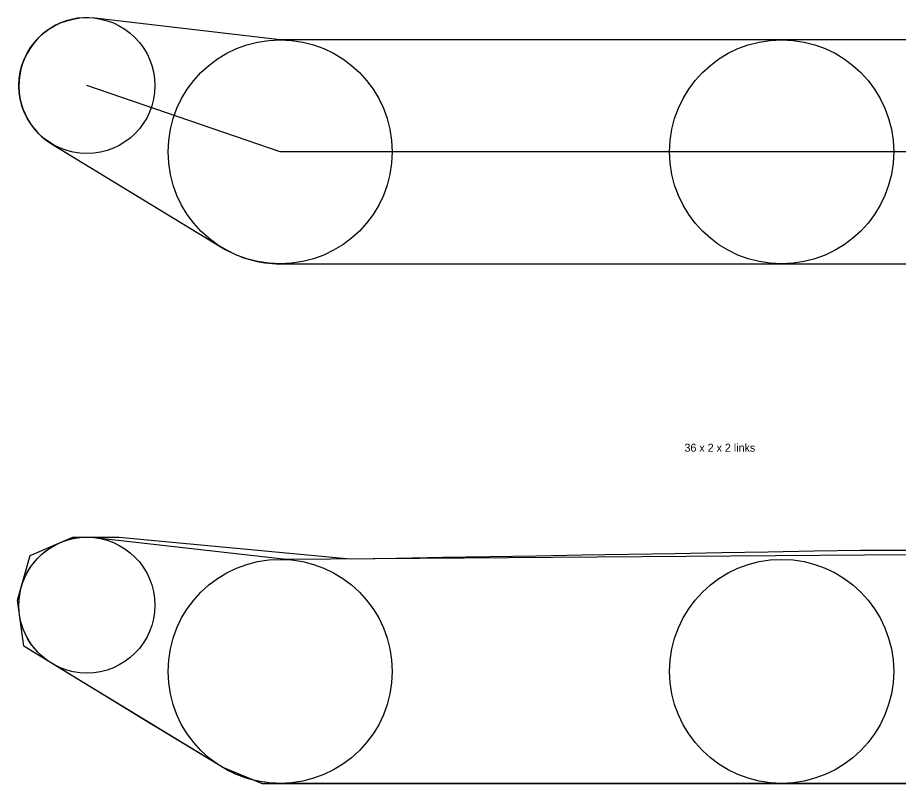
# Model space of a CAD drawing. Header units: millimetres. Extents: x -5117 to 731, y -3788 to -916.
# Drawn here: x -5117 to -1807, y -3788 to -916 of the extents above; entities that cross this region are included whole.
import ezdxf

# ---------------------------------------------------------------- set-up
doc = ezdxf.new("R2010")
doc.units = ezdxf.units.MM

msp = doc.modelspace()

# ---------------------------------------------------------------- linework, layer by layer
for p, q in [((-4132.648, -1419.036), (-4857.325, -1170.775)), ((-372.648, -1419.036), (-4132.648, -1419.036))]:
    msp.add_line(p, q)
at = {"color": 1}
for p, q in [((-5070.3, -2933.685), (-4910.517, -2864.797)), ((-4736.517, -2864.797), (-4563.276, -2881.029)), ((-4390.035, -2897.261), (-4216.793, -2913.492)), ((-4043.552, -2929.724), (-3870.311, -2945.956)), ((-3696.336, -2942.991), (-3522.361, -2940.025)), ((-3348.387, -2937.06), (-3174.412, -2934.095)), ((-3000.437, -2931.13), (-2826.462, -2928.165)), ((-2652.488, -2925.199), (-2478.513, -2922.234)), ((-2304.538, -2919.269), (-2130.564, -2916.304)), ((-1956.459, -2913.336), (-1782.459, -2913.336)), ((-5094.192, -3273.826), (-5116.937, -3101.319)), ((-4797.025, -3454.922), (-4945.608, -3364.374)), ((-4499.858, -3636.018), (-4648.441, -3545.47)), ((-4351.275, -3726.567), (-4200.648, -3787.934)), ((-4026.648, -3787.934), (-3852.648, -3787.934)), ((-3678.648, -3787.934), (-3504.648, -3787.934)), ((-3330.648, -3787.934), (-3156.648, -3787.934)), ((-2982.648, -3787.934), (-2808.648, -3787.934)), ((-2634.648, -3787.934), (-2460.648, -3787.934)), ((-2286.648, -3787.934), (-2112.648, -3787.934)), ((-1938.648, -3787.934), (-1764.648, -3787.934))]:
    msp.add_line(p, q, dxfattribs=at)
at = {"color": 4}
for p, q in [((-4910.517, -2864.797), (-4736.517, -2864.797)), ((-4563.276, -2881.029), (-4390.035, -2897.261)), ((-5116.937, -3101.319), (-5070.3, -2933.685)), ((-4216.793, -2913.492), (-4043.552, -2929.724)), ((-3870.311, -2945.956), (-3696.336, -2942.991)), ((-3522.361, -2940.025), (-3348.387, -2937.06)), ((-3174.412, -2934.095), (-3000.437, -2931.13)), ((-2826.462, -2928.165), (-2652.488, -2925.199)), ((-2478.513, -2922.234), (-2304.538, -2919.269)), ((-2130.564, -2916.304), (-1956.589, -2913.339)), ((-4945.608, -3364.374), (-5094.192, -3273.826)), ((-4648.441, -3545.47), (-4797.025, -3454.922)), ((-4351.275, -3726.567), (-4499.858, -3636.018)), ((-4200.648, -3787.934), (-4026.648, -3787.934)), ((-3852.648, -3787.934), (-3678.648, -3787.934)), ((-3504.648, -3787.934), (-3330.648, -3787.934)), ((-3156.648, -3787.934), (-2982.648, -3787.934)), ((-2808.648, -3787.934), (-2634.648, -3787.934)), ((-2460.648, -3787.934), (-2286.648, -3787.934)), ((-2112.648, -3787.934), (-1938.648, -3787.934))]:
    msp.add_line(p, q, dxfattribs=at)
for points in [[(392.541, -967.843), (-372.648, -998.917), (-4132.648, -998.917), (-4827.658, -917.507, 0.80490031), (-4990.025, -1388.527), (-4351.275, -1777.788, 0.13768777), (-4132.648, -1839.155), (-372.648, -1839.155, 0.07402408), (-250.279, -1820.939), (486.157, -1596.713, 0.89816982), (366.479, -968.901)], [(387.609, -2913.374, -0.87067048), (485.788, -3549.035), (-251.995, -3770.237, -0.07295171), (-372.648, -3787.934), (-4132.648, -3787.934, -0.13768777), (-4351.275, -3726.567), (-4990.025, -3337.306, -0.80333098), (-4828.624, -2866.175), (-4110.368, -2947.534), (392.541, -2913.336)]]:
    msp.add_lwpolyline(points, format="xyb")
for centre, radius in [((-4857.325, -1170.775), 255), ((-4132.648, -1419.036), 420.119), ((-2252.648, -1419.036), 420.119), ((-4857.325, -3119.554), 255), ((-4132.648, -3367.815), 420.119), ((-2252.648, -3367.815), 420.119)]:
    msp.add_circle(centre, radius)

# ---------------------------------------------------------------- texts
msp.add_text('36 x 2 x 2 links', height=30).set_placement((-2616.882, -2543.978))

doc.saveas('drawing.dxf')
